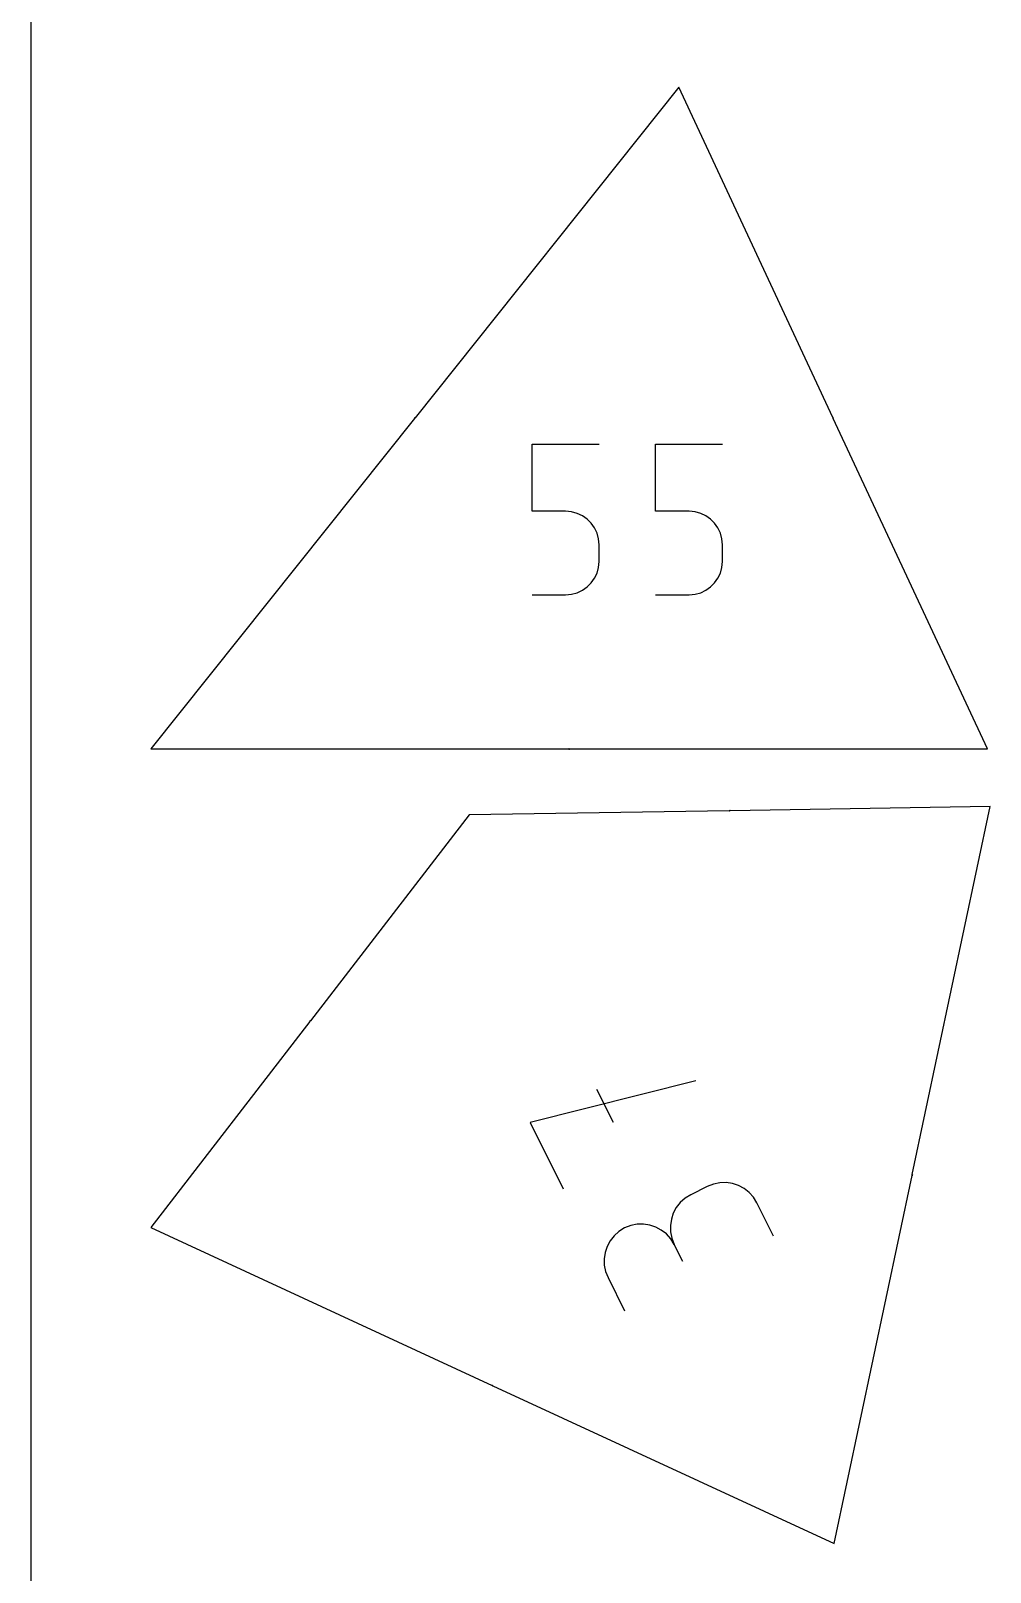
# Model space of a CAD drawing. Extents: x 0 to 200, y 0 to 297.
# Drawn here: x 0 to 53.3, y 149.7 to 235.2 of the extents above; entities that cross this region are included whole.
import ezdxf

# ---------------------------------------------------------------- set-up
doc = ezdxf.new("R2010")
doc.units = 0

msp = doc.modelspace()

# ---------------------------------------------------------------- linework, layer by layer
at = {"layer": 'annotation', "color": 1}
for p, q in [((21.32603, 213.738327), (21.320824, 213.745629)), ((21.329871, 213.743139), (21.32603, 213.738327)), ((21.32675, 213.752512), (21.326725, 213.752092)), ((21.326725, 213.752092), (21.326772, 213.751674)), ((21.326846, 213.752926), (21.32675, 213.752512)), ((21.326772, 213.751674), (21.32689, 213.751269)), ((21.330647, 213.740159), (21.326798, 213.743231)), ((21.327016, 213.753323), (21.326846, 213.752926)), ((21.32689, 213.751269), (21.327076, 213.750887)), ((21.327261, 213.753693), (21.327016, 213.753323)), ((21.327076, 213.750887), (21.327331, 213.750538)), ((21.327568, 213.754014), (21.327261, 213.753693)), ((21.327261, 213.753693), (21.327261, 213.753693)), ((21.327331, 213.750538), (21.327652, 213.75023)), ((21.327918, 213.754268), (21.327568, 213.754014)), ((21.327652, 213.75023), (21.328616, 213.749461)), ((21.3283, 213.754454), (21.327918, 213.754268)), ((21.328704, 213.754571), (21.3283, 213.754454)), ((21.328616, 213.749461), (21.328616, 213.749461)), ((21.328616, 213.749461), (21.328987, 213.749216)), ((21.329122, 213.754618), (21.328704, 213.754571)), ((21.328987, 213.749216), (21.329384, 213.749045)), ((21.329542, 213.754593), (21.329122, 213.754618)), ((21.329384, 213.749045), (21.329798, 213.748948)), ((21.329956, 213.754495), (21.329542, 213.754593)), ((21.329798, 213.748948), (21.330219, 213.748924)), ((21.330353, 213.754325), (21.329956, 213.754495)), ((21.330219, 213.748924), (21.330636, 213.74897)), ((21.330724, 213.754079), (21.330353, 213.754325)), ((21.330636, 213.74897), (21.331041, 213.749087)), ((21.333615, 213.751772), (21.330724, 213.754079)), ((21.330724, 213.754079), (21.330724, 213.754079)), ((21.331041, 213.749087), (21.331423, 213.749273)), ((21.331423, 213.749273), (21.331772, 213.749527)), ((21.331772, 213.749527), (21.332078, 213.749848)), ((21.332078, 213.749848), (21.333615, 213.751772)), ((21.334165, 213.751263), (21.333615, 213.751772)), ((21.334627, 213.750691), (21.334165, 213.751263)), ((21.334999, 213.750065), (21.334627, 213.750691)), ((21.335277, 213.749398), (21.334999, 213.750065)), ((21.335159, 213.745813), (21.335393, 213.746527)), ((21.335159, 213.745813), (21.335159, 213.745813)), ((21.335458, 213.7487), (21.335277, 213.749398)), ((21.335283, 213.743746), (21.338741, 213.748079)), ((21.335393, 213.746527), (21.335519, 213.747253)), ((21.33554, 213.747981), (21.335458, 213.7487)), ((21.335519, 213.747253), (21.33554, 213.747981)), ((44.545296, 213.750564), (44.546428, 213.748136)), ((44.546428, 213.748136), (44.546428, 213.748136)), ((44.546428, 213.748136), (44.546671, 213.747718)), ((44.546671, 213.747718), (44.546975, 213.747361)), ((44.546975, 213.747361), (44.547331, 213.747066)), ((44.547331, 213.747066), (44.547729, 213.746839)), ((44.547729, 213.746839), (44.548159, 213.746683)), ((44.548159, 213.746683), (44.54861, 213.746602)), ((44.54861, 213.746602), (44.549072, 213.746598)), ((44.549072, 213.746598), (44.549536, 213.746677)), ((44.551736, 213.736752), (44.549472, 213.741607)), ((44.549472, 213.741607), (44.558787, 213.740489)), ((44.549536, 213.746677), (44.549991, 213.746841)), ((44.549991, 213.746841), (44.5512, 213.747405)), ((44.5512, 213.747405), (44.551618, 213.747648)), ((44.5512, 213.747405), (44.5512, 213.747405)), ((44.551361, 213.753391), (44.556229, 213.755661)), ((44.552493, 213.750963), (44.551361, 213.753391)), ((44.551618, 213.747648), (44.551976, 213.747952)), ((44.551976, 213.747952), (44.55227, 213.748308)), ((44.55227, 213.748308), (44.552497, 213.748706)), ((44.552657, 213.750509), (44.552493, 213.750963)), ((44.552497, 213.748706), (44.552652, 213.749135)), ((44.552652, 213.749135), (44.552733, 213.749585)), ((44.552736, 213.750046), (44.552657, 213.750509)), ((44.552733, 213.749585), (44.552736, 213.750046)), ((44.556229, 213.755661), (44.558493, 213.750806)), ((44.559341, 213.745813), (44.558581, 213.745846)), ((44.558787, 213.740489), (44.558787, 213.740489)), ((44.558787, 213.740489), (44.558796, 213.740486)), ((44.558796, 213.740486), (44.558805, 213.740484)), ((44.558805, 213.740484), (44.558814, 213.740483)), ((44.558814, 213.740483), (44.558824, 213.740481)), ((44.558824, 213.740481), (44.558833, 213.74048)), ((44.558833, 213.74048), (44.558843, 213.740479)), ((44.558843, 213.740479), (44.558853, 213.740478)), ((44.558853, 213.740478), (44.558863, 213.740477)), ((44.558863, 213.740477), (44.558874, 213.740476)), ((44.558874, 213.740476), (44.559358, 213.740477)), ((44.558874, 213.740476), (44.558874, 213.740476)), ((44.559818, 213.745727), (44.559341, 213.745813)), ((44.559358, 213.740477), (44.559821, 213.740561)), ((44.560259, 213.745563), (44.559818, 213.745727)), ((44.559821, 213.740561), (44.560254, 213.740722)), ((44.560254, 213.740722), (44.56065, 213.740952)), ((44.560658, 213.745329), (44.560259, 213.745563)), ((44.56065, 213.740952), (44.561, 213.741246)), ((44.561007, 213.745033), (44.560658, 213.745329)), ((44.561, 213.741246), (44.561296, 213.741595)), ((44.561301, 213.744683), (44.561007, 213.745033)), ((44.561296, 213.741595), (44.561531, 213.741993)), ((44.561532, 213.744288), (44.561301, 213.744683)), ((44.561531, 213.741993), (44.561696, 213.742433)), ((44.561694, 213.743855), (44.561532, 213.744288)), ((44.56178, 213.743392), (44.561694, 213.743855)), ((44.561696, 213.742433), (44.561783, 213.742908)), ((44.561783, 213.742908), (44.56178, 213.743392)), ((44.561783, 213.742908), (44.561783, 213.742908)), ((27.844163, 208.570841), (27.844163, 212.295331)), ((27.844163, 212.295331), (31.558688, 212.295331)), ((34.69508, 208.570841), (34.69508, 212.295331)), ((34.69508, 212.295331), (38.409605, 212.295331)), ((29.701425, 208.570841), (27.844163, 208.570841)), ((30.034906, 208.541031), (29.701425, 208.570841)), ((30.348926, 208.455059), (30.034906, 208.541031)), ((30.638206, 208.318108), (30.348926, 208.455059)), ((30.897466, 208.135364), (30.638206, 208.318108)), ((31.121427, 207.912011), (30.897466, 208.135364)), ((31.304809, 207.653234), (31.121427, 207.912011)), ((36.552343, 208.570841), (34.69508, 208.570841)), ((36.885823, 208.541031), (36.552343, 208.570841)), ((37.199843, 208.455059), (36.885823, 208.541031)), ((37.489123, 208.318108), (37.199843, 208.455059)), ((37.748383, 208.135364), (37.489123, 208.318108)), ((37.972344, 207.912011), (37.748383, 208.135364)), ((38.155727, 207.653234), (37.972344, 207.912011)), ((31.442333, 207.364216), (31.304809, 207.653234)), ((31.528719, 207.050144), (31.442333, 207.364216)), ((31.558688, 206.716201), (31.528719, 207.050144)), ((38.293251, 207.364216), (38.155727, 207.653234)), ((38.379637, 207.050144), (38.293251, 207.364216)), ((38.409605, 206.716201), (38.379637, 207.050144)), ((31.558688, 205.790979), (31.558688, 206.716201)), ((31.558688, 206.716201), (31.558688, 206.716201)), ((38.409605, 205.790979), (38.409605, 206.716201)), ((38.409605, 206.716201), (38.409605, 206.716201)), ((31.442273, 205.142367), (31.528702, 205.456874)), ((31.528702, 205.456874), (31.558688, 205.790979)), ((38.29319, 205.142367), (38.379619, 205.456874)), ((38.379619, 205.456874), (38.409605, 205.790979)), ((30.89725, 204.369063), (31.121254, 204.5932)), ((31.121254, 204.5932), (31.304693, 204.852722)), ((31.304693, 204.852722), (31.442273, 205.142367)), ((37.748168, 204.369063), (37.972172, 204.5932)), ((37.972172, 204.5932), (38.15561, 204.852722)), ((38.15561, 204.852722), (38.29319, 205.142367)), ((27.844163, 203.931618), (29.701425, 203.931618)), ((29.701425, 203.931618), (30.034768, 203.96159)), ((29.701425, 203.931618), (29.701425, 203.931618)), ((30.034768, 203.96159), (30.348714, 204.047996)), ((30.348714, 204.047996), (30.637973, 204.185574)), ((30.637973, 204.185574), (30.89725, 204.369063)), ((34.69508, 203.931618), (36.552343, 203.931618)), ((36.552343, 203.931618), (36.885685, 203.96159)), ((36.552343, 203.931618), (36.552343, 203.931618)), ((36.885685, 203.96159), (37.199632, 204.047996)), ((37.199632, 204.047996), (37.48889, 204.185574)), ((37.48889, 204.185574), (37.748168, 204.369063)), ((29.89118, 195.385011), (29.885148, 195.385011)), ((29.88553, 195.381303), (29.885487, 195.380821)), ((29.885487, 195.380821), (29.885487, 195.379486)), ((29.885487, 195.379486), (29.885487, 195.379486)), ((29.885487, 195.379486), (29.88553, 195.379005)), ((29.885654, 195.381756), (29.88553, 195.381303)), ((29.88553, 195.379005), (29.885654, 195.378552)), ((29.885852, 195.382174), (29.885654, 195.381756)), ((29.885654, 195.378552), (29.885852, 195.378135)), ((29.886117, 195.382549), (29.885852, 195.382174)), ((29.885852, 195.378135), (29.886117, 195.377761)), ((29.886439, 195.382872), (29.886117, 195.382549)), ((29.886117, 195.377761), (29.886439, 195.377439)), ((29.886813, 195.383137), (29.886439, 195.382872)), ((29.886439, 195.377439), (29.886813, 195.377176)), ((29.887231, 195.383335), (29.886813, 195.383137)), ((29.886813, 195.377176), (29.887231, 195.376978)), ((29.886821, 195.371439), (29.887588, 195.371726)), ((29.886821, 195.371439), (29.886821, 195.371439)), ((29.887684, 195.38346), (29.887231, 195.383335)), ((29.887231, 195.376978), (29.887684, 195.376854)), ((29.887588, 195.371726), (29.888292, 195.372114)), ((29.888166, 195.383503), (29.887684, 195.38346)), ((29.887684, 195.376854), (29.888166, 195.376811)), ((29.888647, 195.38346), (29.888166, 195.383503)), ((29.888166, 195.383503), (29.888166, 195.383503)), ((29.888166, 195.376811), (29.890845, 195.376811)), ((29.888292, 195.372114), (29.888926, 195.372592)), ((29.8891, 195.383335), (29.888647, 195.38346)), ((29.888926, 195.372592), (29.889482, 195.373151)), ((29.889517, 195.383137), (29.8891, 195.383335)), ((29.889482, 195.373151), (29.889954, 195.37378)), ((29.889891, 195.382872), (29.889517, 195.383137)), ((29.890214, 195.382549), (29.889891, 195.382872)), ((29.889954, 195.37378), (29.890333, 195.37447)), ((29.890479, 195.382174), (29.890214, 195.382549)), ((29.890333, 195.37447), (29.890612, 195.375212)), ((29.890677, 195.381756), (29.890479, 195.382174)), ((29.890612, 195.375212), (29.890786, 195.375996)), ((29.890802, 195.381303), (29.890677, 195.381756)), ((29.890786, 195.375996), (29.890845, 195.376811)), ((29.890845, 195.380821), (29.890802, 195.381303)), ((29.890845, 195.376811), (29.890845, 195.380821)), ((29.890845, 195.380821), (29.890845, 195.380821)), ((29.895412, 195.38131), (29.895369, 195.380828)), ((29.895369, 195.380828), (29.895369, 195.379493)), ((29.895369, 195.379493), (29.895369, 195.379493)), ((29.895369, 195.379493), (29.895412, 195.379012)), ((29.895412, 195.374611), (29.895369, 195.374129)), ((29.895369, 195.374129), (29.895369, 195.374129)), ((29.895369, 195.374129), (29.895412, 195.373649)), ((29.895537, 195.381763), (29.895412, 195.38131)), ((29.895412, 195.379012), (29.895537, 195.378558)), ((29.895537, 195.375064), (29.895412, 195.374611)), ((29.895412, 195.373649), (29.895537, 195.373197)), ((29.895735, 195.38218), (29.895537, 195.381763)), ((29.895537, 195.378558), (29.895735, 195.37814)), ((29.895735, 195.375482), (29.895537, 195.375064)), ((29.895537, 195.373197), (29.895735, 195.37278)), ((29.896, 195.382553), (29.895735, 195.38218)), ((29.895735, 195.37814), (29.896, 195.377766)), ((29.896, 195.375857), (29.895735, 195.375482)), ((29.895735, 195.37278), (29.896, 195.372407)), ((29.896323, 195.382875), (29.896, 195.382553)), ((29.896, 195.377766), (29.896323, 195.377442)), ((29.896323, 195.37618), (29.896, 195.375857)), ((29.896, 195.372407), (29.896323, 195.372084)), ((29.896697, 195.383139), (29.896323, 195.382875)), ((29.896323, 195.377442), (29.896697, 195.377178)), ((29.896697, 195.376445), (29.896323, 195.37618)), ((29.896323, 195.372084), (29.896697, 195.37182)), ((29.897114, 195.383336), (29.896697, 195.383139)), ((29.896697, 195.377178), (29.897114, 195.376979)), ((29.897114, 195.376643), (29.896697, 195.376445)), ((29.896697, 195.37182), (29.897114, 195.371621)), ((29.897567, 195.38346), (29.897114, 195.383336)), ((29.897114, 195.376979), (29.897567, 195.376855)), ((29.897567, 195.376768), (29.897114, 195.376643)), ((29.897114, 195.371621), (29.897567, 195.371497)), ((29.898048, 195.383503), (29.897567, 195.38346)), ((29.897567, 195.376855), (29.898048, 195.376811)), ((29.898048, 195.376811), (29.897567, 195.376768)), ((29.897567, 195.371497), (29.898048, 195.371453)), ((29.898529, 195.38346), (29.898048, 195.383503)), ((29.898048, 195.383503), (29.898048, 195.383503)), ((29.898048, 195.376811), (29.898529, 195.376855)), ((29.898048, 195.376811), (29.898048, 195.376811)), ((29.898529, 195.376768), (29.898048, 195.376811)), ((29.898048, 195.376811), (29.898048, 195.376811)), ((29.898048, 195.371453), (29.898529, 195.371497)), ((29.898048, 195.371453), (29.898048, 195.371453)), ((29.898982, 195.383336), (29.898529, 195.38346)), ((29.898529, 195.376855), (29.898982, 195.376979)), ((29.898982, 195.376643), (29.898529, 195.376768)), ((29.898529, 195.371497), (29.898982, 195.371621)), ((29.899399, 195.383139), (29.898982, 195.383336)), ((29.898982, 195.376979), (29.899399, 195.377178)), ((29.899399, 195.376445), (29.898982, 195.376643)), ((29.898982, 195.371621), (29.899399, 195.37182)), ((29.899773, 195.382875), (29.899399, 195.383139)), ((29.899399, 195.377178), (29.899773, 195.377443)), ((29.899773, 195.37618), (29.899399, 195.376445)), ((29.899399, 195.37182), (29.899773, 195.372084)), ((29.900096, 195.382553), (29.899773, 195.382875)), ((29.899773, 195.377443), (29.900096, 195.377766)), ((29.900096, 195.375857), (29.899773, 195.37618)), ((29.899773, 195.372084), (29.900096, 195.372407)), ((29.900361, 195.38218), (29.900096, 195.382553)), ((29.900096, 195.377766), (29.900361, 195.37814)), ((29.900361, 195.375482), (29.900096, 195.375857)), ((29.900096, 195.372407), (29.900361, 195.37278)), ((29.900559, 195.381763), (29.900361, 195.38218)), ((29.900361, 195.37814), (29.900559, 195.378558)), ((29.900559, 195.375064), (29.900361, 195.375482)), ((29.900361, 195.37278), (29.900559, 195.373197)), ((29.900684, 195.38131), (29.900559, 195.381763)), ((29.900559, 195.378558), (29.900684, 195.379012)), ((29.900684, 195.374611), (29.900559, 195.375064)), ((29.900559, 195.373197), (29.900684, 195.373649)), ((29.900727, 195.380828), (29.900684, 195.38131)), ((29.900684, 195.379012), (29.900727, 195.379493)), ((29.900727, 195.374129), (29.900684, 195.374611)), ((29.900684, 195.373649), (29.900727, 195.374129)), ((29.900727, 195.380828), (29.900727, 195.380828)), ((29.900727, 195.379493), (29.900727, 195.380828)), ((29.900727, 195.374129), (29.900727, 195.374129)), ((38.807005, 191.954288), (38.804327, 191.954246)), ((38.804517, 191.942197), (38.807196, 191.94224)), ((38.80709, 191.948931), (38.805749, 191.948909)), ((38.805749, 191.948909), (38.80709, 191.948931)), ((38.807488, 191.954252), (38.807005, 191.954288)), ((38.80709, 191.948931), (38.807571, 191.948981)), ((38.807572, 191.948895), (38.80709, 191.948931)), ((38.80709, 191.948931), (38.80709, 191.948931)), ((38.807196, 191.94224), (38.807677, 191.94229)), ((38.807196, 191.94224), (38.807196, 191.94224)), ((38.807943, 191.954135), (38.807488, 191.954252)), ((38.807571, 191.948981), (38.808022, 191.949113)), ((38.808028, 191.948778), (38.807572, 191.948895)), ((38.807677, 191.94229), (38.808128, 191.942422)), ((38.808363, 191.953943), (38.807943, 191.954135)), ((38.808022, 191.949113), (38.808437, 191.949318)), ((38.808448, 191.948586), (38.808028, 191.948778)), ((38.808128, 191.942422), (38.808542, 191.942627)), ((38.808741, 191.953685), (38.808363, 191.953943)), ((38.808437, 191.949318), (38.808806, 191.949589)), ((38.808826, 191.948327), (38.808448, 191.948586)), ((38.808542, 191.942627), (38.808912, 191.942897)), ((38.809069, 191.953367), (38.808741, 191.953685)), ((38.808806, 191.949589), (38.809124, 191.949918)), ((38.809154, 191.94801), (38.808826, 191.948327)), ((38.808912, 191.942897), (38.80923, 191.943225)), ((38.809339, 191.952998), (38.809069, 191.953367)), ((38.809124, 191.949918), (38.809382, 191.950296)), ((38.809424, 191.94764), (38.809154, 191.94801)), ((38.80923, 191.943225), (38.809488, 191.943603)), ((38.809544, 191.952584), (38.809339, 191.952998)), ((38.809382, 191.950296), (38.809573, 191.950717)), ((38.809629, 191.947227), (38.809424, 191.94764)), ((38.809488, 191.943603), (38.809679, 191.944022)), ((38.809675, 191.952134), (38.809544, 191.952584)), ((38.809573, 191.950717), (38.809691, 191.951173)), ((38.80976, 191.946777), (38.809629, 191.947227)), ((38.809726, 191.951655), (38.809675, 191.952134)), ((38.809679, 191.944022), (38.809797, 191.944476)), ((38.809691, 191.951173), (38.809726, 191.951655)), ((38.809726, 191.951655), (38.809726, 191.951655)), ((38.809811, 191.946298), (38.80976, 191.946777)), ((38.809797, 191.944476), (38.809832, 191.944957)), ((38.809832, 191.944957), (38.809811, 191.946298)), ((38.809811, 191.946298), (38.809811, 191.946298)), ((38.814207, 191.954416), (38.819564, 191.9545)), ((38.814292, 191.949044), (38.814207, 191.954416)), ((38.816971, 191.949086), (38.814292, 191.949044)), ((38.814398, 191.942353), (38.817077, 191.942395)), ((38.817452, 191.949051), (38.816971, 191.949086)), ((38.817077, 191.942395), (38.817557, 191.942446)), ((38.817077, 191.942395), (38.817077, 191.942395)), ((38.817907, 191.948934), (38.817452, 191.949051)), ((38.817557, 191.942446), (38.818007, 191.942578)), ((38.818328, 191.948743), (38.817907, 191.948934)), ((38.818007, 191.942578), (38.818421, 191.942783)), ((38.818706, 191.948486), (38.818328, 191.948743)), ((38.818421, 191.942783), (38.818791, 191.943054)), ((38.819034, 191.948169), (38.818706, 191.948486)), ((38.818791, 191.943054), (38.819109, 191.943382)), ((38.819304, 191.9478), (38.819034, 191.948169)), ((38.819109, 191.943382), (38.819368, 191.943761)), ((38.819509, 191.947386), (38.819304, 191.9478)), ((38.819368, 191.943761), (38.81956, 191.944181)), ((38.819641, 191.946935), (38.819509, 191.947386)), ((38.81956, 191.944181), (38.819677, 191.944637)), ((38.819692, 191.946454), (38.819641, 191.946935)), ((38.819677, 191.944637), (38.819713, 191.94512)), ((38.819713, 191.94512), (38.819692, 191.946454)), ((38.819692, 191.946454), (38.819692, 191.946454)), ((15.499823, 180.267255), (15.498318, 180.265306)), ((15.500125, 180.267581), (15.499823, 180.267255)), ((15.50047, 180.267841), (15.500125, 180.267581)), ((15.500849, 180.268033), (15.50047, 180.267841)), ((15.501251, 180.268157), (15.500849, 180.268033)), ((15.501667, 180.26821), (15.501251, 180.268157)), ((15.502087, 180.268193), (15.501667, 180.26821)), ((15.502502, 180.268103), (15.502087, 180.268193)), ((15.5029, 180.26794), (15.502502, 180.268103)), ((15.503274, 180.267701), (15.5029, 180.26794)), ((15.503721, 180.264246), (15.502968, 180.26327)), ((15.502968, 180.26327), (15.503721, 180.264246)), ((15.5036, 180.267399), (15.503274, 180.267701)), ((15.503274, 180.267701), (15.503274, 180.267701)), ((15.50386, 180.267054), (15.5036, 180.267399)), ((15.503721, 180.264246), (15.50396, 180.26462)), ((15.504023, 180.264572), (15.503721, 180.264246)), ((15.503721, 180.264246), (15.503721, 180.264246)), ((15.504053, 180.266675), (15.50386, 180.267054)), ((15.50396, 180.26462), (15.504124, 180.26502)), ((15.504368, 180.264832), (15.504023, 180.264572)), ((15.504177, 180.266273), (15.504053, 180.266675)), ((15.504124, 180.26502), (15.504214, 180.265436)), ((15.504231, 180.265856), (15.504177, 180.266273)), ((15.504214, 180.265436), (15.504231, 180.265856)), ((15.504747, 180.265024), (15.504368, 180.264832)), ((15.505149, 180.265147), (15.504747, 180.265024)), ((15.505566, 180.265201), (15.505149, 180.265147)), ((15.510684, 180.267234), (15.50536, 180.27445)), ((15.505986, 180.265183), (15.505566, 180.265201)), ((15.5064, 180.265094), (15.505986, 180.265183)), ((15.506799, 180.26493), (15.5064, 180.265094)), ((15.507172, 180.264692), (15.506799, 180.26493)), ((15.507085, 180.258538), (15.50859, 180.260487)), ((15.508148, 180.263939), (15.507172, 180.264692)), ((15.507172, 180.264692), (15.507172, 180.264692)), ((15.508473, 180.263638), (15.508148, 180.263939)), ((15.508732, 180.263294), (15.508473, 180.263638)), ((15.50859, 180.260487), (15.508829, 180.260862)), ((15.50859, 180.260487), (15.50859, 180.260487)), ((15.508924, 180.262915), (15.508732, 180.263294)), ((15.508829, 180.260862), (15.508993, 180.261262)), ((15.509047, 180.262513), (15.508924, 180.262915)), ((15.508993, 180.261262), (15.509083, 180.261677)), ((15.509101, 180.262097), (15.509047, 180.262513)), ((15.509083, 180.261677), (15.509101, 180.262097)), ((15.514446, 180.272108), (15.510684, 180.267234)), ((15.51527, 180.269141), (15.511372, 180.27215)), ((36.923536, 176.960781), (27.722423, 174.651943)), ((31.409044, 176.499687), (32.331485, 174.659233)), ((27.722423, 174.651943), (29.567566, 170.970515)), ((37.9102, 171.230795), (37.56605, 171.095336)), ((38.263197, 171.300944), (37.9102, 171.230795)), ((38.617198, 171.308328), (38.263197, 171.300944)), ((38.964364, 171.255491), (38.617198, 171.308328)), ((39.296854, 171.144978), (38.964364, 171.255491)), ((39.606826, 170.979333), (39.296854, 171.144978)), ((48.940984, 171.721683), (48.940926, 171.721203)), ((48.940926, 171.721203), (48.940954, 171.720733)), ((48.940954, 171.720733), (48.941062, 171.720284)), ((48.941538, 171.724304), (48.940984, 171.721683)), ((48.940984, 171.721683), (48.940984, 171.721683)), ((48.941062, 171.720284), (48.941243, 171.719864)), ((48.941243, 171.719864), (48.941492, 171.719481)), ((48.941492, 171.719481), (48.941802, 171.719145)), ((48.941802, 171.719145), (48.942169, 171.718865)), ((48.942169, 171.718865), (48.942585, 171.71865)), ((48.942585, 171.71865), (48.943046, 171.718508)), ((48.943029, 171.731351), (48.942972, 171.730872)), ((48.942972, 171.730872), (48.942999, 171.730403)), ((48.942999, 171.730403), (48.943106, 171.729954)), ((48.943171, 171.731813), (48.943029, 171.731351)), ((48.943029, 171.731351), (48.943029, 171.731351)), ((48.943046, 171.718508), (48.944358, 171.71823)), ((48.943106, 171.729954), (48.943287, 171.729533)), ((48.943386, 171.73223), (48.943171, 171.731813)), ((48.943287, 171.729533), (48.943535, 171.729151)), ((48.943666, 171.732597), (48.943386, 171.73223)), ((48.943535, 171.729151), (48.943845, 171.728814)), ((48.944001, 171.732909), (48.943666, 171.732597)), ((48.943845, 171.728814), (48.944212, 171.728534)), ((48.944383, 171.733158), (48.944001, 171.732909)), ((48.944212, 171.728534), (48.944629, 171.728318)), ((48.944358, 171.71823), (48.944358, 171.71823)), ((48.944358, 171.71823), (48.944837, 171.718173)), ((48.944803, 171.733339), (48.944383, 171.733158)), ((48.944629, 171.728318), (48.945092, 171.728176)), ((48.945252, 171.733447), (48.944803, 171.733339)), ((48.944837, 171.718173), (48.945304, 171.718201)), ((48.945092, 171.728176), (48.946397, 171.7279)), ((48.945721, 171.733475), (48.945252, 171.733447)), ((48.945304, 171.718201), (48.945753, 171.718309)), ((48.946201, 171.733418), (48.945721, 171.733475)), ((48.945753, 171.718309), (48.946173, 171.71849)), ((48.946173, 171.71849), (48.946556, 171.718739)), ((48.946201, 171.733418), (48.946201, 171.733418)), ((48.947507, 171.733142), (48.946201, 171.733418)), ((48.946397, 171.7279), (48.946397, 171.7279)), ((48.946397, 171.7279), (48.946878, 171.727842)), ((48.946556, 171.718739), (48.946892, 171.71905)), ((48.946878, 171.727842), (48.947347, 171.72787)), ((48.946892, 171.71905), (48.947172, 171.719417)), ((48.947172, 171.719417), (48.947388, 171.719835)), ((48.947347, 171.72787), (48.947797, 171.727978)), ((48.947388, 171.719835), (48.94753, 171.720297)), ((48.94753, 171.720297), (48.947473, 171.719817)), ((48.947473, 171.719817), (48.947501, 171.719348)), ((48.947501, 171.719348), (48.947609, 171.718898)), ((48.947969, 171.733), (48.947507, 171.733142)), ((48.94753, 171.720297), (48.947808, 171.72161)), ((48.947808, 171.72161), (48.94753, 171.720297)), ((48.94753, 171.720297), (48.94753, 171.720297)), ((48.947609, 171.718898), (48.94779, 171.718478)), ((48.94779, 171.718478), (48.94804, 171.718095)), ((48.947797, 171.727978), (48.948218, 171.728159)), ((48.948387, 171.732784), (48.947969, 171.733)), ((48.94804, 171.718095), (48.948352, 171.717759)), ((48.948218, 171.728159), (48.948601, 171.728408)), ((48.948352, 171.717759), (48.948719, 171.717479)), ((48.948755, 171.732503), (48.948387, 171.732784)), ((48.948601, 171.728408), (48.948938, 171.728719)), ((48.948719, 171.717479), (48.949138, 171.717263)), ((48.949066, 171.732167), (48.948755, 171.732503)), ((48.948938, 171.728719), (48.949218, 171.729086)), ((48.949316, 171.731784), (48.949066, 171.732167)), ((48.949138, 171.717263), (48.9496, 171.717121)), ((48.949218, 171.729086), (48.949434, 171.729504)), ((48.949497, 171.731363), (48.949316, 171.731784)), ((48.949434, 171.729504), (48.949576, 171.729965)), ((48.949605, 171.730914), (48.949497, 171.731363)), ((48.949576, 171.729965), (48.949519, 171.729486)), ((48.949519, 171.729486), (48.949547, 171.729017)), ((48.949547, 171.729017), (48.949655, 171.728568)), ((48.949576, 171.729965), (48.949633, 171.730445)), ((48.949718, 171.730427), (48.949576, 171.729965)), ((48.949576, 171.729965), (48.949576, 171.729965)), ((48.949576, 171.729965), (48.949576, 171.729965)), ((48.9496, 171.717121), (48.9496, 171.717121)), ((48.9496, 171.717121), (48.950078, 171.717064)), ((48.949633, 171.730445), (48.949605, 171.730914)), ((48.949655, 171.728568), (48.949836, 171.728147)), ((48.949934, 171.730844), (48.949718, 171.730427)), ((48.949836, 171.728147), (48.950086, 171.727764)), ((48.950214, 171.731211), (48.949934, 171.730844)), ((48.950078, 171.717064), (48.950546, 171.717092)), ((48.950086, 171.727764), (48.950397, 171.727428)), ((48.950551, 171.731522), (48.950214, 171.731211)), ((48.950397, 171.727428), (48.950765, 171.727147)), ((48.950546, 171.717092), (48.950995, 171.717199)), ((48.950934, 171.731771), (48.950551, 171.731522)), ((48.950765, 171.727147), (48.951183, 171.726931)), ((48.951355, 171.731953), (48.950934, 171.731771)), ((48.950995, 171.717199), (48.951415, 171.71738)), ((48.951183, 171.726931), (48.951646, 171.726789)), ((48.951805, 171.73206), (48.951355, 171.731953)), ((48.951415, 171.71738), (48.951798, 171.717629)), ((48.951646, 171.726789), (48.951646, 171.726789)), ((48.951646, 171.726789), (48.952124, 171.726732)), ((48.951798, 171.717629), (48.952134, 171.71794)), ((48.952275, 171.732088), (48.951805, 171.73206)), ((48.952124, 171.726732), (48.952592, 171.72676)), ((48.952134, 171.71794), (48.952414, 171.718308)), ((48.952755, 171.732031), (48.952275, 171.732088)), ((48.952414, 171.718308), (48.95263, 171.718725)), ((48.952592, 171.72676), (48.953041, 171.726868)), ((48.95263, 171.718725), (48.952772, 171.719188)), ((48.953216, 171.731889), (48.952755, 171.732031)), ((48.952755, 171.732031), (48.952755, 171.732031)), ((48.952772, 171.719188), (48.953327, 171.721809)), ((48.953041, 171.726868), (48.953461, 171.727049)), ((48.953632, 171.731674), (48.953216, 171.731889)), ((48.953461, 171.727049), (48.953844, 171.727299)), ((48.953998, 171.731393), (48.953632, 171.731674)), ((48.953844, 171.727299), (48.95418, 171.72761)), ((48.954309, 171.731057), (48.953998, 171.731393)), ((48.95418, 171.72761), (48.95446, 171.727977)), ((48.954558, 171.730674), (48.954309, 171.731057)), ((48.95446, 171.727977), (48.954676, 171.728394)), ((48.954739, 171.730254), (48.954558, 171.730674)), ((48.954676, 171.728394), (48.954818, 171.728856)), ((48.954847, 171.729804), (48.954739, 171.730254)), ((48.954818, 171.728856), (48.954875, 171.729335)), ((48.954818, 171.728856), (48.954818, 171.728856)), ((48.954875, 171.729335), (48.954847, 171.729804)), ((36.331216, 170.439404), (36.063835, 170.198618)), ((36.645563, 170.633986), (36.331216, 170.439404)), ((37.56605, 171.095336), (36.645563, 170.633986)), ((36.645563, 170.633986), (36.645563, 170.633986)), ((39.88644, 170.761102), (39.606826, 170.979333)), ((40.127856, 170.492828), (39.88644, 170.761102)), ((40.323232, 170.177057), (40.127856, 170.492828)), ((35.680633, 169.609676), (35.570147, 169.277142)), ((35.846085, 169.919438), (35.680633, 169.609676)), ((36.063835, 170.198618), (35.846085, 169.919438)), ((41.244632, 168.338679), (40.323232, 170.177057)), ((40.323232, 170.177057), (40.323232, 170.177057)), ((32.65446, 168.596604), (32.387079, 168.355818)), ((32.968807, 168.791185), (32.65446, 168.596604)), ((33.314366, 168.927351), (32.968807, 168.791185)), ((32.968807, 168.791185), (32.968807, 168.791185)), ((33.668493, 168.998066), (33.314366, 168.927351)), ((34.023378, 169.005893), (33.668493, 168.998066)), ((34.371209, 168.953389), (34.023378, 169.005893)), ((34.704176, 168.843115), (34.371209, 168.953389)), ((35.014467, 168.67763), (34.704176, 168.843115)), ((35.294272, 168.459494), (35.014467, 168.67763)), ((35.570147, 169.277142), (35.517292, 168.929647)), ((35.517292, 168.929647), (35.524735, 168.575003)), ((35.524735, 168.575003), (35.595143, 168.22102)), ((32.003877, 167.766876), (31.893391, 167.434342)), ((32.169329, 168.076638), (32.003877, 167.766876)), ((32.387079, 168.355818), (32.169329, 168.076638)), ((35.535781, 168.191267), (35.294272, 168.459494)), ((35.731181, 167.875509), (35.535781, 168.191267)), ((35.595143, 168.22102), (35.731181, 167.875509)), ((35.731181, 167.875509), (36.192532, 166.955022)), ((36.192532, 166.955022), (35.731181, 167.875509)), ((35.731181, 167.875509), (35.731181, 167.875509)), ((31.893391, 167.434342), (31.840536, 167.086847)), ((31.840536, 167.086847), (31.847979, 166.732203)), ((31.847979, 166.732203), (31.918387, 166.378219)), ((31.918387, 166.378219), (32.054425, 166.032708)), ((32.054425, 166.032708), (32.975825, 164.19433)), ((25.634736, 160.044577), (25.634658, 160.044113)), ((25.634658, 160.044113), (25.634663, 160.04365)), ((25.634663, 160.04365), (25.634745, 160.0432)), ((25.634899, 160.045032), (25.634736, 160.044577)), ((25.634745, 160.0432), (25.634903, 160.042771)), ((25.636587, 160.048685), (25.634899, 160.045032)), ((25.634899, 160.045032), (25.634899, 160.045032)), ((25.634903, 160.042771), (25.635131, 160.042373)), ((25.635131, 160.042373), (25.635426, 160.042018)), ((25.635426, 160.042018), (25.635786, 160.041715)), ((25.635786, 160.041715), (25.636205, 160.041473)), ((25.636205, 160.041473), (25.636205, 160.041473)), ((25.636205, 160.041473), (25.636659, 160.041311)), ((25.636982, 160.049398), (25.636587, 160.048685)), ((25.639019, 160.047561), (25.636587, 160.048685)), ((25.636659, 160.041311), (25.637123, 160.041234)), ((25.637467, 160.050035), (25.636982, 160.049398)), ((25.637123, 160.041234), (25.637585, 160.041239)), ((25.638032, 160.05059), (25.637467, 160.050035)), ((25.637585, 160.041239), (25.638035, 160.041323)), ((25.638665, 160.051056), (25.638032, 160.05059)), ((25.638035, 160.041323), (25.638464, 160.041481)), ((25.638464, 160.041481), (25.638862, 160.041709)), ((25.639356, 160.051429), (25.638665, 160.051056)), ((25.638862, 160.041709), (25.639217, 160.042005)), ((25.639437, 160.04732), (25.639019, 160.047561)), ((25.644635, 160.052528), (25.63916, 160.055059)), ((25.639217, 160.042005), (25.639521, 160.042365)), ((25.640094, 160.051702), (25.639356, 160.051429)), ((25.639796, 160.047016), (25.639437, 160.04732)), ((25.639521, 160.042365), (25.639762, 160.042784)), ((25.639762, 160.042784), (25.640325, 160.044002)), ((25.640091, 160.046661), (25.639796, 160.047016)), ((25.64032, 160.046264), (25.640091, 160.046661)), ((25.640868, 160.051869), (25.640094, 160.051702)), ((25.640477, 160.045835), (25.64032, 160.046264)), ((25.640325, 160.044002), (25.640488, 160.044458)), ((25.640325, 160.044002), (25.640325, 160.044002)), ((25.64056, 160.045384), (25.640477, 160.045835)), ((25.640488, 160.044458), (25.640565, 160.044922)), ((25.640565, 160.044922), (25.64056, 160.045384)), ((25.641668, 160.051924), (25.640868, 160.051869)), ((25.642484, 160.051862), (25.641668, 160.051924)), ((25.642484, 160.051862), (25.642484, 160.051862)), ((25.643709, 160.040439), (25.643632, 160.039976)), ((25.643632, 160.039976), (25.643637, 160.039515)), ((25.643637, 160.039515), (25.64372, 160.039065)), ((25.643871, 160.040892), (25.643709, 160.040439)), ((25.64372, 160.039065), (25.643877, 160.038637)), ((25.644112, 160.041312), (25.643871, 160.040892)), ((25.643871, 160.040892), (25.643871, 160.040892)), ((25.643877, 160.038637), (25.644106, 160.03824)), ((25.644106, 160.03824), (25.644402, 160.037885)), ((25.644415, 160.041671), (25.644112, 160.041312)), ((25.644402, 160.037885), (25.644761, 160.037581)), ((25.64477, 160.041968), (25.644415, 160.041671)), ((25.644761, 160.037581), (25.64518, 160.03734)), ((25.645167, 160.042197), (25.64477, 160.041968)), ((25.645596, 160.042355), (25.645167, 160.042197)), ((25.64518, 160.03734), (25.647612, 160.036216)), ((25.646047, 160.042438), (25.645596, 160.042355)), ((25.645957, 160.045302), (25.64588, 160.04484)), ((25.64588, 160.04484), (25.645885, 160.044379)), ((25.645885, 160.044379), (25.645968, 160.043929)), ((25.646119, 160.045756), (25.645957, 160.045302)), ((25.645968, 160.043929), (25.646126, 160.0435)), ((25.646509, 160.042443), (25.646047, 160.042438)), ((25.646682, 160.046973), (25.646119, 160.045756)), ((25.646119, 160.045756), (25.646119, 160.045756)), ((25.646126, 160.0435), (25.646354, 160.043103)), ((25.646354, 160.043103), (25.64665, 160.042748)), ((25.646973, 160.042366), (25.646509, 160.042443)), ((25.64665, 160.042748), (25.647009, 160.042445)), ((25.646922, 160.047391), (25.646682, 160.046973)), ((25.647225, 160.047749), (25.646922, 160.047391)), ((25.647428, 160.042203), (25.646973, 160.042366)), ((25.647009, 160.042445), (25.647428, 160.042203)), ((25.647579, 160.048044), (25.647225, 160.047749)), ((25.647428, 160.042203), (25.648646, 160.041641)), ((25.648646, 160.041641), (25.647428, 160.042203)), ((25.647428, 160.042203), (25.647428, 160.042203)), ((25.647976, 160.048272), (25.647579, 160.048044)), ((25.648404, 160.04843), (25.647976, 160.048272)), ((25.648855, 160.048513), (25.648404, 160.04843)), ((25.649317, 160.048518), (25.648855, 160.048513)), ((25.64978, 160.048441), (25.649317, 160.048518)), ((25.650236, 160.048278), (25.64978, 160.048441)), ((25.652668, 160.047154), (25.650236, 160.048278)), ((25.650236, 160.048278), (25.650236, 160.048278))]:
    msp.add_line(p, q, dxfattribs=at)
at = {"layer": 'boundary', "color": 5}
for p, q in [((35.989256, 232.114939), (21.344223, 213.766057)), ((44.54325, 213.769225), (35.989256, 232.114939)), ((21.312533, 213.726353), (6.6675, 195.377471)), ((21.344223, 213.766057), (21.308526, 213.76205)), ((21.308526, 213.76205), (21.312533, 213.726353)), ((44.577004, 213.756939), (44.54325, 213.769225)), ((44.564717, 213.723184), (44.577004, 213.756939)), ((53.118711, 195.377471), (44.564717, 213.723184)), ((6.6675, 195.377471), (29.867705, 195.377471)), ((29.867705, 195.377471), (29.893105, 195.352071)), ((29.893105, 195.352071), (29.918505, 195.377471)), ((29.918505, 195.377471), (53.118711, 195.377471)), ((24.347207, 191.719627), (15.522874, 180.288065)), ((38.786645, 191.947947), (24.347207, 191.719627)), ((38.811641, 191.973746), (38.786645, 191.947947)), ((38.837439, 191.94875), (38.811641, 191.973746)), ((53.276877, 192.177071), (38.837439, 191.94875)), ((48.953167, 171.750116), (53.276877, 192.177071)), ((15.491833, 180.247852), (6.6675, 168.816291)), ((15.522874, 180.288065), (15.487247, 180.283479)), ((15.487247, 180.283479), (15.491833, 180.247852)), ((44.618937, 151.273462), (48.942648, 171.700417)), ((48.942648, 171.700417), (48.972757, 171.720007)), ((48.972757, 171.720007), (48.953167, 171.750116)), ((6.6675, 168.816291), (25.620163, 160.055534)), ((25.620163, 160.055534), (25.632561, 160.02182)), ((25.632561, 160.02182), (25.666275, 160.034219)), ((25.666275, 160.034219), (44.618937, 151.273462))]:
    msp.add_line(p, q, dxfattribs=at)
at = {"layer": 'frame', "color": 5}
msp.add_line((0, 296.926), (0, 0), dxfattribs=at)

doc.saveas('drawing.dxf')
